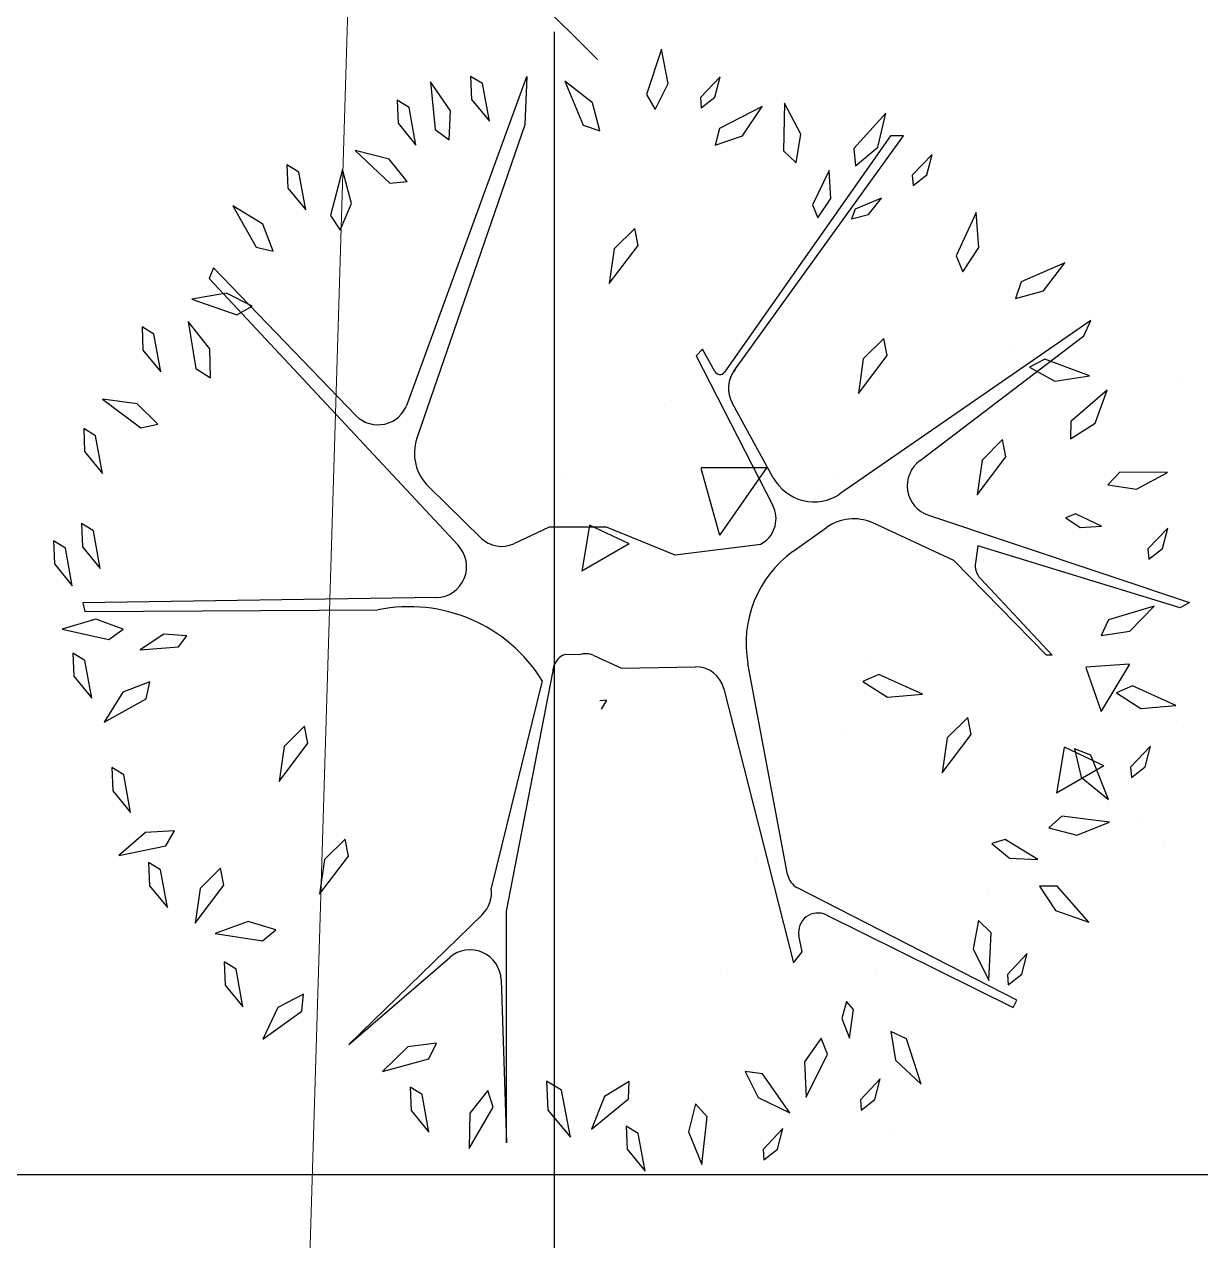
# Model space of a CAD drawing. Header units: inches. Extents: x -7543 to -822, y 102837 to 190349.
# Drawn here: x -837.14744 to -837.13532, y 102837.21319 to 102837.22573 of the extents above; entities that cross this region are included whole.
import ezdxf

# ---------------------------------------------------------------- set-up
doc = ezdxf.new("R2010")
doc.units = ezdxf.units.IN
doc.header["$MEASUREMENT"] = 0
doc.linetypes.add('DASHED2', pattern=[9.524999999999999, 6.35, -3.175])
for name, color, linetype, lineweight in [('ARSA', 7, 'Continuous', 30), ('BİTKİ', 96, 'Continuous', 25), ('ICOL', 55, 'Continuous', 25), ('ÇEKME MESAFESİ', 7, 'Continuous', 20)]:
    doc.layers.add(name, color=color, linetype=linetype, lineweight=lineweight)

msp = doc.modelspace()

# ---------------------------------------------------------------- linework, layer by layer
at = {"layer": 'ARSA', "color": 40}
msp.add_line((-837.0994571962226, 102837.213868659), (-837.1872415524604, 102837.213868659), dxfattribs=at)
at = {"layer": 'BİTKİ', "color": 11}
for p, q in [((-837.1434958314314, 102837.2218088432), (-837.1422618701218, 102837.2251871869)), ((-837.1422618701218, 102837.2251871869), (-837.142280991514, 102837.2246902232)), ((-837.142280991514, 102837.2246902232), (-837.1433945469743, 102837.2214591489)), ((-837.1385140726127, 102837.2245755391), (-837.1402270174891, 102837.2221395139)), ((-837.1401295417545, 102837.2221518409), (-837.1383802228677, 102837.2245755391)), ((-837.1383802228677, 102837.2245755391), (-837.1385140726127, 102837.2245755391)), ((-837.1454907632613, 102837.223215694), (-837.1455353048334, 102837.2231043832)), ((-837.1455353048334, 102837.2231043832), (-837.1429707177058, 102837.2203574702)), ((-837.144020868936, 102837.2216893711), (-837.1454907632613, 102837.223215694)), ((-837.1364517248113, 102837.2226742061), (-837.1390368027415, 102837.2208850446)), ((-837.1365219120569, 102837.2225152221), (-837.1364517248113, 102837.2226742061)), ((-837.1382088744158, 102837.221230051), (-837.1365219120569, 102837.2225152221)), ((-837.140451253539, 102837.2223760291), (-837.1405180665098, 102837.2223092427)), ((-837.1403250090628, 102837.2221465829), (-837.140451253539, 102837.2223760291)), ((-837.1405180665098, 102837.2223092427), (-837.1397274169715, 102837.2207671115)), ((-837.1397231704307, 102837.2210527566), (-837.1401444658514, 102837.2218184503)), ((-837.1427328066446, 102837.2204303817), (-837.1432759208153, 102837.2209612372)), ((-837.13786394435, 102837.2201984356), (-837.138703171777, 102837.2205894847)), ((-837.1381234664503, 102837.2206655123), (-837.1354350751113, 102837.2197682584)), ((-837.1420324134162, 102837.2205424873), (-837.1423977072693, 102837.2203729523)), ((-837.1414396493299, 102837.2205424873), (-837.1420324134162, 102837.2205424873)), ((-837.1407321568907, 102837.2202557773), (-837.1414396493299, 102837.2205424873)), ((-837.1395206194634, 102837.2202906291), (-837.139173229018, 102837.2205394169)), ((-837.1398518020447, 102837.2203657791), (-837.1407321568907, 102837.2202557773)), ((-837.1398291548707, 102837.220380687), (-837.1398518020447, 102837.2203657791)), ((-837.1376153662522, 102837.2203513474), (-837.1376402837201, 102837.2201769926)), ((-837.135530682072, 102837.2197109163), (-837.1376153662522, 102837.2203513474)), ((-837.136907873813, 102837.2192236221), (-837.13786394435, 102837.2201984356)), ((-837.137589329172, 102837.220014907), (-837.1368505096367, 102837.2192236221)), ((-837.1431935219703, 102837.2198166352), (-837.1468366883901, 102837.2197619064)), ((-837.1468366883901, 102837.2197619064), (-837.1468144182164, 102837.2196728574)), ((-837.1354350751113, 102837.2197682584), (-837.135530682072, 102837.2197109163)), ((-837.1468144182164, 102837.2196728574), (-837.1437980458104, 102837.2196902875)), ((-837.141723569486, 102837.2192260096), (-837.1418685193014, 102837.219232197)), ((-837.1415708249267, 102837.2192209181), (-837.1412866781927, 102837.219089824)), ((-837.1368505096367, 102837.2192236221), (-837.136907873813, 102837.2192236221)), ((-837.1412866781927, 102837.219089824), (-837.1405267880428, 102837.219104156)), ((-837.1395764290704, 102837.2169643374), (-837.1399834572358, 102837.2191389892)), ((-837.142103894994, 102837.2189600959), (-837.1426287244261, 102837.2168232298)), ((-837.1424722059004, 102837.2165858912), (-837.1419948567843, 102837.219044004)), ((-837.1402310933317, 102837.2188784414), (-837.1395158768478, 102837.2160535615)), ((-837.1372138160873, 102837.21566842), (-837.139472746379, 102837.2168254387)), ((-837.1424722059004, 102837.2141966424), (-837.1424722059004, 102837.2165858912)), ((-837.1427224451456, 102837.2165489866), (-837.1440975265572, 102837.215209684)), ((-837.1391776869593, 102837.2165461778), (-837.1372520588716, 102837.215591964)), ((-837.1394267937034, 102837.2161648723), (-837.1394583966843, 102837.2163337193)), ((-837.1440975265572, 102837.215209684), (-837.1430565833496, 102837.2161089151)), ((-837.1395158768478, 102837.2160535615), (-837.1394267937034, 102837.2161648723)), ((-837.1425268686064, 102837.2158768597), (-837.1424722059004, 102837.2141966424)), ((-837.1372520588716, 102837.215591964), (-837.1372138160873, 102837.21566842))]:
    msp.add_line(p, q, dxfattribs=at)
at = {"layer": 'BİTKİ'}
for p, q in [((-837.1372832252583, 102837.2223959562), (-837.1372832252583, 102837.2223959562)), ((-837.1367881611762, 102837.2223035352), (-837.1367881611762, 102837.2223035352)), ((-837.1355015688634, 102837.2220450123), (-837.1355015688634, 102837.2220450123)), ((-837.1407695165651, 102837.2218487996), (-837.1407695165651, 102837.2218487996)), ((-837.1404686122552, 102837.2211510834), (-837.1402761270772, 102837.2204603235)), ((-837.1397924322068, 102837.2211546583), (-837.1404674307394, 102837.2211532507)), ((-837.1397924323367, 102837.2211546572), (-837.1402749451518, 102837.22046249)), ((-837.1390508745955, 102837.2210992032), (-837.1390508745955, 102837.2210992032)), ((-837.1418655163945, 102837.2210442483), (-837.1418655163945, 102837.2210442483)), ((-837.1392623584057, 102837.2208844856), (-837.1392623584057, 102837.2208844856)), ((-837.1388032550279, 102837.2206901172), (-837.1388032550279, 102837.2206901172)), ((-837.1416161537178, 102837.2205593291), (-837.1416959873575, 102837.2200879909)), ((-837.141207502151, 102837.2203715428), (-837.1416151255639, 102837.2205621816)), ((-837.1412075027841, 102837.2203715418), (-837.1416949594712, 102837.2200908423)), ((-837.1360249208736, 102837.2199779197), (-837.1360249208736, 102837.2199779197)), ((-837.1387728568454, 102837.2191673194), (-837.1387728568454, 102837.2191673194)), ((-837.136503915503, 102837.2190957706), (-837.136345230255, 102837.2186448248)), ((-837.1360539594065, 102837.2191295175), (-837.1365028984022, 102837.2190986342)), ((-837.1360539587986, 102837.2191295165), (-837.1363442121892, 102837.2186476874)), ((-837.1414412273554, 102837.2187589179), (-837.1415101474391, 102837.2187541767)), ((-837.1414412267475, 102837.2187589169), (-837.1414964733153, 102837.218667206)), ((-837.135566032913, 102837.2185421838), (-837.135566032913, 102837.2185421838)), ((-837.1389646659062, 102837.2184039158), (-837.1389646659062, 102837.2184039158)), ((-837.1367246745968, 102837.2182716597), (-837.1368045082367, 102837.2178003214)), ((-837.1363160211948, 102837.2180838771), (-837.1367236446079, 102837.2182745159)), ((-837.1363160218286, 102837.2180838762), (-837.1368034785158, 102837.2178031767)), ((-837.1359170522296, 102837.2175411384), (-837.1359170522296, 102837.2175411384)), ((-837.1356981811705, 102837.2172850856), (-837.1356981811705, 102837.2172850856)), ((-837.1398984076186, 102837.2170864027), (-837.1398984076186, 102837.2170864027)), ((-837.1397702381546, 102837.2171211601), (-837.1397702381546, 102837.2171211601)), ((-837.1375145524607, 102837.216749283), (-837.1375145524607, 102837.216749283)), ((-837.1402624884325, 102837.2159386826), (-837.1402624884325, 102837.2159386826)), ((-837.1386669734068, 102837.2159233459), (-837.1386669734068, 102837.2159233459)), ((-837.1377391625032, 102837.2157735184), (-837.1377391625032, 102837.2157735184)), ((-837.138517600062, 102837.2142929262), (-837.138517600062, 102837.2142929262))]:
    msp.add_line(p, q, dxfattribs=at)
at = {"layer": 'BİTKİ', "color": 3}
for points in [[(-837.1409412134769, 102837.2248471344), (-837.140807588323, 102837.2251142808), (-837.1408744006674, 102837.2254704764), (-837.1410302966028, 102837.2250029697)], [(-837.1430627297725, 102837.2245361972), (-837.1430493153664, 102837.2248345978), (-837.1432552292815, 102837.2251328237), (-837.1432074951996, 102837.2246423265)], [(-837.1428410384103, 102837.2251890958), (-837.1428317890197, 102837.2249503132), (-837.1426477020414, 102837.2247263287), (-837.1427185378501, 102837.2251141644)], [(-837.1415104922231, 102837.2246277573), (-837.1415864091695, 102837.224916651), (-837.1418716830099, 102837.2251401639), (-837.1416802662688, 102837.2246860431)], [(-837.1404647419758, 102837.2248646334), (-837.140323964528, 102837.2249755475), (-837.1402692675936, 102837.2251860003), (-837.1404733079311, 102837.2249719925)], [(-837.143598247771, 102837.2249442113), (-837.1435889983803, 102837.2247054287), (-837.143404911402, 102837.2244814442), (-837.1434757472108, 102837.2248692799)], [(-837.1403203610969, 102837.2244790487), (-837.1400383897619, 102837.2245776138), (-837.1398381792767, 102837.2248796981), (-837.1402757083607, 102837.2246529067)], [(-837.1394859330364, 102837.2242994269), (-837.1394377829996, 102837.2245942225), (-837.1396074827229, 102837.2249144431), (-837.1396173223926, 102837.2244217269)], [(-837.1388766423462, 102837.2242682912), (-837.1386459114475, 102837.2244579914), (-837.1385620697599, 102837.2248105673), (-837.1388946398893, 102837.2244468873)], [(-837.1434935631079, 102837.2241042398), (-837.1436804203075, 102837.224337279), (-837.1440319418264, 102837.2244254369), (-837.1436723663682, 102837.2240884331)], [(-837.1382821974848, 102837.2240631937), (-837.138141420037, 102837.2241741079), (-837.1380867231026, 102837.2243845606), (-837.1382907634401, 102837.2241705529)], [(-837.144734061812, 102837.224276345), (-837.1447248124214, 102837.2240375625), (-837.144540725443, 102837.2238135779), (-837.1446115612517, 102837.2242014137)], [(-837.1441853895294, 102837.2236043294), (-837.1440699619836, 102837.2238798278), (-837.1441604874416, 102837.2242307471), (-837.1442847126574, 102837.2237538465)], [(-837.1392634389035, 102837.2237323684), (-837.1391305689564, 102837.2239309842), (-837.1391478436494, 102837.2242203951), (-837.1393185004072, 102837.2238649931)], [(-837.1448743617921, 102837.2233892435), (-837.1449834776064, 102837.2236673022), (-837.1452928887059, 102837.2238559923), (-837.1450497782629, 102837.223427316)], [(-837.1389160537985, 102837.2237201366), (-837.1387423343399, 102837.2237642024), (-837.1386067673639, 102837.2239342133), (-837.1388802122851, 102837.2238216982)], [(-837.1377699502234, 102837.2231760196), (-837.1376060587824, 102837.2234257445), (-837.1376308417647, 102837.2237873036), (-837.1378402364769, 102837.2233411871)], [(-837.1411497775812, 102837.2236225171), (-837.1413620083157, 102837.2234123243), (-837.1414129392687, 102837.2230535135), (-837.1411153675022, 102837.2234463456)], [(-837.1372259994848, 102837.222899755), (-837.1369380583101, 102837.222979208), (-837.1367180595797, 102837.2232672006), (-837.1371697995063, 102837.2230702308)], [(-837.1450922547189, 102837.222819395), (-837.1453577428646, 102837.2229562853), (-837.1457147307979, 102837.2228938449), (-837.1452491704856, 102837.2227322291)], [(-837.1462262092869, 102837.2226066795), (-837.1462169598962, 102837.2223678969), (-837.1460328729178, 102837.2221439124), (-837.1461037087266, 102837.2225317482)], [(-837.1455209377255, 102837.222081313), (-837.1455275447212, 102837.222379942), (-837.145752975568, 102837.2226637026), (-837.1456724880131, 102837.2221775053)], [(-837.1385834102721, 102837.2224889812), (-837.1387956410065, 102837.2222787884), (-837.1388465719594, 102837.2219199775), (-837.138549000193, 102837.2223128097)], [(-837.1370841090886, 102837.2221920744), (-837.1368221853337, 102837.2220484817), (-837.1364637259489, 102837.2221018302), (-837.1369250289358, 102837.2222752246)], [(-837.1460628619013, 102837.221604592), (-837.1462756408205, 102837.2218142299), (-837.1466350491141, 102837.2218607581), (-837.1462385983143, 102837.2215680247)], [(-837.136659252802, 102837.221451783), (-837.1364079582756, 102837.2216132573), (-837.1362835393143, 102837.2219536382), (-837.1366562828209, 102837.221631259)], [(-837.1468275222471, 102837.2215603557), (-837.1468182728564, 102837.2213215731), (-837.146634185878, 102837.2210975886), (-837.1467050216868, 102837.2214854244)], [(-837.1373599094754, 102837.2214449349), (-837.1375721402098, 102837.2212347421), (-837.1376230711629, 102837.2208759312), (-837.1373254993964, 102837.2212687634)], [(-837.1362746960393, 102837.220978158), (-837.1359793322333, 102837.2209336257), (-837.1356612162394, 102837.2211072385), (-837.136154016026, 102837.2211110368)], [(-837.1367084257084, 102837.2206406594), (-837.1365594374324, 102837.2205410464), (-837.1363423827028, 102837.22055406), (-837.1366089681088, 102837.2206819819)], [(-837.1468497934935, 102837.2205808184), (-837.1468405441029, 102837.2203420358), (-837.1466564571245, 102837.2201180513), (-837.1467272929333, 102837.2205058871)], [(-837.1358546739324, 102837.2202118314), (-837.1357138964845, 102837.2203227456), (-837.1356591995501, 102837.2205331983), (-837.1358632398876, 102837.2203191906)], [(-837.147139314583, 102837.2204027208), (-837.1471300651923, 102837.2201639382), (-837.1469459782139, 102837.2199399537), (-837.1470168140227, 102837.2203277894)], [(-837.1363458904464, 102837.2194248531), (-837.1360506439414, 102837.2194701565), (-837.135798536205, 102837.2197305042), (-837.1362701777675, 102837.2195876046)], [(-837.1464227276342, 102837.2194908252), (-837.1467023782501, 102837.219595794), (-837.1470496387788, 102837.2194921151), (-837.1465683975671, 102837.2193859409)], [(-837.1457652065549, 102837.219423811), (-837.1460036478537, 102837.2194395719), (-837.1462456476977, 102837.2192799061), (-837.1458525321998, 102837.219309814)], [(-837.1469388766195, 102837.2192450858), (-837.1469296272289, 102837.2190063033), (-837.1467455402505, 102837.2187823188), (-837.1468163760593, 102837.2191701545)], [(-837.1387991311759, 102837.2189531965), (-837.138547415824, 102837.2187923789), (-837.138186187712, 102837.2188215927), (-837.1386348377985, 102837.2190255024)], [(-837.1461450465404, 102837.2189475962), (-837.1464244220819, 102837.2188418975), (-837.146616891346, 102837.218534823), (-837.146185266779, 102837.2187726597)], [(-837.1361872210176, 102837.2188357618), (-837.1359355056657, 102837.2186749442), (-837.1355742775537, 102837.218704158), (-837.1360229276402, 102837.2189080677)], [(-837.1445517067616, 102837.2184917757), (-837.144763937496, 102837.2182815829), (-837.1448148684491, 102837.2179227721), (-837.1445172966826, 102837.2183156042)], [(-837.1377180075531, 102837.2185812654), (-837.1379302382875, 102837.2183710726), (-837.1379811692406, 102837.2180122618), (-837.137683597474, 102837.2184050939)], [(-837.1366181869838, 102837.2182567859), (-837.1365496359168, 102837.2179660564), (-837.1362701341112, 102837.2177353663), (-837.1364499489217, 102837.2181942047)], [(-837.1360328406492, 102837.2179633484), (-837.1358920632015, 102837.2180742626), (-837.1358373662671, 102837.2182847154), (-837.1360414066046, 102837.2180707076)], [(-837.1465380011578, 102837.2180651886), (-837.146528751767, 102837.2178264061), (-837.1463446647887, 102837.2176024216), (-837.1464155005974, 102837.2179902573)], [(-837.1368840463549, 102837.2174457045), (-837.1365958986742, 102837.2173670037), (-837.1362596938807, 102837.2175023017), (-837.1367486823882, 102837.2175635903)], [(-837.1458917349361, 102837.2174134326), (-837.1461899031167, 102837.2173955822), (-837.1464649713803, 102837.2171596232), (-837.1459821507342, 102837.2172583667)], [(-837.1441339260584, 102837.2173284102), (-837.144346156793, 102837.2171182174), (-837.1443970877459, 102837.2167594066), (-837.1440995159794, 102837.2171522387)], [(-837.1374712554021, 102837.217283703), (-837.1372876163354, 102837.2171307999), (-837.1369979851627, 102837.2171177283), (-837.1373336016968, 102837.2173245998)], [(-837.1461593964774, 102837.2170856514), (-837.1461501470867, 102837.2168468688), (-837.1459660601083, 102837.2166228843), (-837.1460368959172, 102837.21701072)], [(-837.1454171094805, 102837.2170301113), (-837.145629340215, 102837.2168199185), (-837.145680271168, 102837.2164611076), (-837.1453826994016, 102837.2168539398)], [(-837.1369786996456, 102837.2168430062), (-837.1368141566189, 102837.2165937102), (-837.136472276011, 102837.2164734736), (-837.1367992007216, 102837.2168422367)], [(-837.1448476220885, 102837.2163943296), (-837.1451336767714, 102837.2164803274), (-837.1454732111821, 102837.2163536168), (-837.1449859380534, 102837.2162799218)], [(-837.1376078973442, 102837.216489375), (-837.1376635231771, 102837.2161958982), (-837.1375020156988, 102837.2158714686), (-837.1374796583057, 102837.2163637757)], [(-837.1373022798442, 102837.2158261762), (-837.1371615023965, 102837.2159370904), (-837.1371068054619, 102837.2161475431), (-837.1373108457994, 102837.2159335354)], [(-837.1453799163353, 102837.2160615898), (-837.1453706669446, 102837.2158228073), (-837.1451865799662, 102837.2155988227), (-837.145257415775, 102837.2159866585)], [(-837.1445616972685, 102837.2157316142), (-837.1448268270266, 102837.2155940311), (-837.1449821412234, 102837.2152665915), (-837.1445812252189, 102837.215553179)], [(-837.1389672881675, 102837.2156526653), (-837.1390159857967, 102837.2154801869), (-837.1389365355308, 102837.2152777771), (-837.1388972540352, 102837.2155708449)], [(-837.1385122780782, 102837.2153444567), (-837.138463358361, 102837.2150497878), (-837.1381999395201, 102837.2148008908), (-837.1383486106023, 102837.215270745)], [(-837.1431933461869, 102837.2152252963), (-837.1434896485972, 102837.2151875102), (-837.1437482908709, 102837.2149336533), (-837.1432731702552, 102837.2150645214)], [(-837.1392309135111, 102837.2152773163), (-837.1394010980321, 102837.215031837), (-837.1393855109914, 102837.2146697648), (-837.139164847191, 102837.2151104161)], [(-837.1420601405378, 102837.2148323951), (-837.1420459469184, 102837.2145340305), (-837.1418133779465, 102837.2142560901), (-837.1419061947521, 102837.2147400851)], [(-837.1412066012446, 102837.2148301858), (-837.1414619180038, 102837.2146751495), (-837.1415949465417, 102837.2143380403), (-837.1412141311097, 102837.2146508432)], [(-837.1400115590822, 102837.214932169), (-837.1398772367438, 102837.2146653724), (-837.1395517258707, 102837.2145060555), (-837.139833376717, 102837.2149104549)], [(-837.1388166981005, 102837.2145349679), (-837.1386759206528, 102837.2146458821), (-837.1386212237182, 102837.2148563348), (-837.1388252640559, 102837.2146423271)], [(-837.1434646226171, 102837.2147703815), (-837.1434553732264, 102837.214531599), (-837.143271286248, 102837.2143076144), (-837.1433421220568, 102837.2146954502)], [(-837.1426625902272, 102837.2147361717), (-837.1428488382189, 102837.2145026453), (-837.1428575431133, 102837.2141403424), (-837.1426078537697, 102837.2145652203)], [(-837.1405227866724, 102837.2145992262), (-837.1405979489281, 102837.2143101353), (-837.1404585393648, 102837.2139756145), (-837.140403250238, 102837.2144653176)], [(-837.141237536563, 102837.214369662), (-837.1412282871725, 102837.2141308795), (-837.1410442001941, 102837.213906895), (-837.1411150360028, 102837.2142947307)], [(-837.1398188869875, 102837.2140229373), (-837.1396781095398, 102837.2141338515), (-837.1396234126054, 102837.2143443043), (-837.1398274529429, 102837.2141302965)]]:
    msp.add_lwpolyline(points, close=True, dxfattribs=at)
at = {"layer": 'BİTKİ', "color": 11}
for centre, radius, start, end in [((-837.140273722643, 102837.2221748014), 5.853700617528331e-05, 208.8202085162789, 322.9275588984089), ((-837.1398637341374, 102837.2219729128), 0.0003204199886293979, 142.3062366668817, 208.8202085162789), ((-837.143796898534, 102837.2219185135), 0.0003204199886293979, 225.6539639248233, 339.9847411052982), ((-837.1429407118435, 102837.2213041869), 0.0004795618261410813, 161.1475310802957, 225.6539639248233), ((-837.1380223105733, 102837.2209695459), 0.0003204199886293979, 125.6087987072913, 251.5970571802098), ((-837.1393030087108, 102837.2212839354), 0.0004795618261410813, 208.8202085162789, 303.7177750605911), ((-837.1399936676339, 102837.220630605), 0.0002992046852925349, 303.3555919431047, 27.14418039729358), ((-837.1388940051862, 102837.2201495277), 0.0004795618261410813, 66.55098490488656, 125.6087987072913), ((-837.1432031450503, 102837.2201369107), 0.0003204199886293979, 271.7210062109144, 43.49924745479489), ((-837.1425236655298, 102837.2206443523), 0.0002992046852925349, 225.6539639248233, 294.8962786197384), ((-837.1388480524494, 102837.2193515021), 0.001155121550695049, 125.6087987072913, 190.6013529013418), ((-837.137445540955, 102837.2201491615), 0.0001967214230402861, 171.866792422806, 223.0361699859783), ((-837.1434724304091, 102837.2181153287), 0.001608266364625631, 31.68613078826997, 101.6810608472912), ((-837.1417981862489, 102837.2190484782), 0.0001967214230402861, 110.9483457108549, 181.3032486034932), ((-837.1416532364336, 102837.2190422909), 0.0001967214230402861, 65.2332680982228, 110.9483457108549), ((-837.1405211458599, 102837.2188050045), 0.0002992046852925349, 14.20785300677835, 91.08050590284707), ((-837.1393830654845, 102837.2170005292), 0.0001967214230402861, 190.6013529013418, 242.8785837380379), ((-837.1429460103939, 102837.2167785242), 0.0003204199886293979, 314.2448171748968, 8.020166911664605), ((-837.1392650330984, 102837.2163699111), 0.0001967214230402861, 63.64002925719436, 190.6013529013418), ((-837.1428471191626, 102837.2158664409), 0.0003204199886293979, 1.863353006921923, 130.8224832032866)]:
    msp.add_arc(centre, radius, start, end, dxfattribs=at)
at = {"layer": 'ICOL'}
for p, q in [((-837.141535708495, 102837.225362379), (-837.1424181777579, 102837.2262448483)), ((-837.1419769431265, 102837.1452434989), (-837.1419769431265, 102837.2256476136))]:
    msp.add_line(p, q, dxfattribs=at)
at = {"layer": 'ÇEKME MESAFESİ', "linetype": 'DASHED2', "ltscale": 10}
msp.add_line((-837.1419274308273, 102837.2974320679), (-837.146416119334, 102837.1500089682), dxfattribs=at)

doc.saveas('drawing.dxf')
